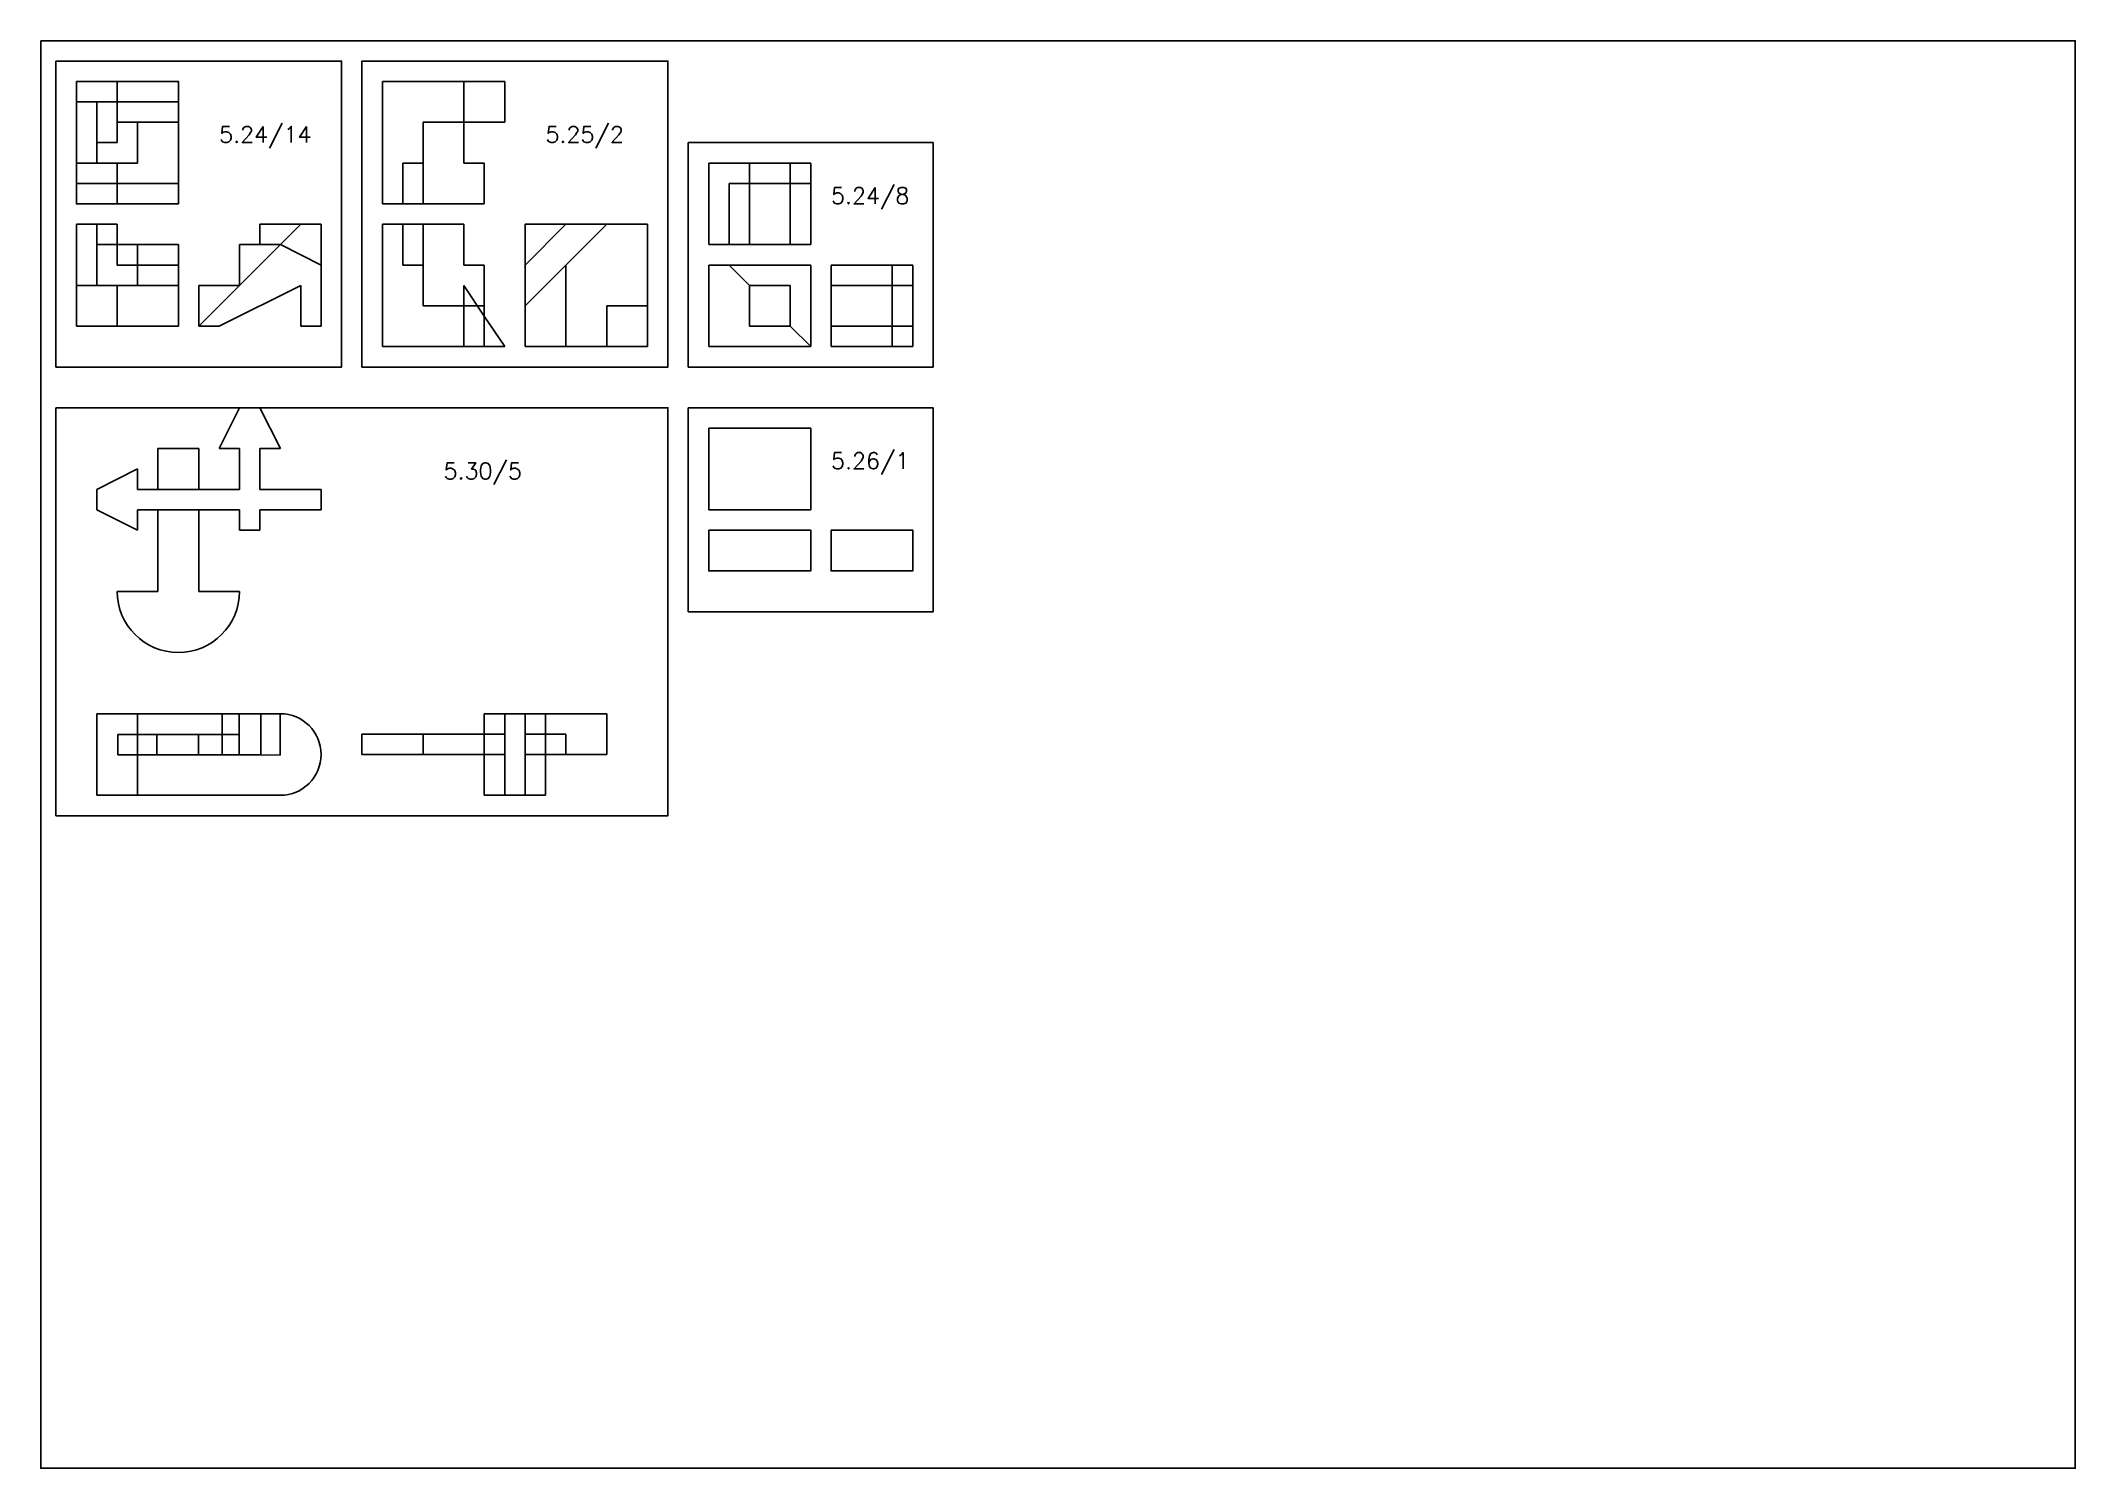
# Model space of a CAD drawing. Header units: inches. Extents: x 0.1 to 50, y 0 to 35.
import ezdxf

# ---------------------------------------------------------------- set-up
doc = ezdxf.new("R2010")
doc.units = ezdxf.units.IN
doc.header["$MEASUREMENT"] = 0
doc.styles.get("Standard").update_dxf_attribs({"font": 'ROMANS.SHX'})

msp = doc.modelspace()

# ---------------------------------------------------------------- linework, layer by layer
for p, q in [((2, 33), (2, 34)), ((8.5, 34), (8.5, 31)), ((8.5, 31), (8.5, 34)), ((8.5, 34), (10.5, 34)), ((10.5, 34), (10.5, 33)), ((10.5, 34), (11.5, 34)), ((11.5, 34), (11.5, 33)), ((1, 33.5), (1.5, 33.5)), ((1.5, 33.5), (1.5, 33)), ((1.5, 33), (1.5, 32.5)), ((2, 32.5), (2, 33)), ((2, 33), (3.5, 33)), ((2.5, 33), (2.5, 32)), ((10.5, 33), (9.5, 33)), ((9.5, 33), (9.5, 32.25)), ((9.5, 32), (9.5, 33)), ((9.5, 33), (10.5, 33)), ((10.5, 33), (10.5, 32)), ((11.5, 33), (10.5, 33)), ((1.5, 32.5), (2, 32.5)), ((1.5, 32), (1.5, 32.5)), ((1, 32), (2, 32)), ((2.5, 32), (1.5, 32)), ((2, 32), (2, 31)), ((9.5, 32), (9, 32)), ((9, 32), (9, 31)), ((9.5, 32.25), (9.5, 32)), ((9.5, 31), (9.5, 32)), ((10.5, 32), (11, 32)), ((11, 32), (11, 31)), ((16.5, 32), (19, 32)), ((16.5, 30), (16.5, 32)), ((17.5, 32), (18.5, 32)), ((19, 32), (19, 31.5)), ((19, 31.5), (17, 31.5)), ((17, 31.5), (17, 30)), ((17.5, 30), (17.5, 31.5)), ((17.5, 31.5), (17.5, 30)), ((18.5, 30), (18.5, 31.5)), ((18.5, 31.5), (19, 31.5)), ((19, 31.5), (19, 30)), ((9, 31), (8.5, 31)), ((9, 31), (9.5, 31)), ((11, 31), (9.5, 31)), ((1, 30.5), (1, 28)), ((2, 30.5), (1, 30.5)), ((1, 30.5), (1.5, 30.5)), ((1.5, 30.5), (1.5, 30)), ((2, 30), (2, 30.5)), ((5.5, 30), (5.5, 30.5)), ((5.5, 30.5), (7, 30.5)), ((7, 30.5), (7, 29.5)), ((8.5, 30.5), (8.5, 27.5)), ((10.5, 30.5), (8.5, 30.5)), ((8.5, 30.5), (9, 30.5)), ((9, 30.5), (9, 29.5)), ((9.5, 29.5), (9.5, 30.5)), ((10.5, 29.5), (10.5, 30.5)), ((12, 27.5), (12, 30.5)), ((12, 30.5), (15, 30.5)), ((13, 30.5), (12, 29.5)), ((14, 30.5), (13, 29.5)), ((13.5, 30.5), (13, 30.5)), ((15, 30.5), (14, 30.5)), ((15, 30.5), (15, 27.5)), ((15, 28.5), (15, 30.5)), ((1.5, 30), (2, 30)), ((2, 30), (1.5, 30)), ((1.5, 30), (1.5, 29)), ((3.5, 30), (2, 30)), ((2.5, 29), (2.5, 30)), ((2.5, 30), (2.5, 29)), ((3.5, 28), (3.5, 30)), ((6, 30), (4, 28)), ((5, 29), (5, 30)), ((5, 30), (6, 30)), ((6, 30), (5.5, 30)), ((7, 29.5), (6, 30)), ((17, 30), (16.5, 30)), ((17, 30), (17.5, 30)), ((17.5, 30), (18.5, 30)), ((19, 30), (18.5, 30)), ((7, 28), (7, 29.5)), ((9, 29.5), (9.5, 29.5)), ((9.5, 29.5), (9.5, 28.5)), ((11, 29.5), (10.5, 29.5)), ((11, 28.5), (11, 29.5)), ((12, 28.5), (13, 29.5)), ((13, 29.5), (12, 28.5)), ((13, 29.5), (13, 27.5)), ((16.5, 29.5), (16.5, 27.5)), ((17, 29.5), (16.5, 29.5)), ((16.5, 29.5), (17, 29.5)), ((17.5, 29), (17, 29.5)), ((17, 29.5), (19, 29.5)), ((19, 29.5), (19, 27.5)), ((21, 29.5), (19.5, 29.5)), ((19.5, 29.5), (19.5, 29)), ((21.5, 29.5), (21, 29.5)), ((21, 29.5), (21, 27.5)), ((21, 29), (21, 29.5)), ((21.5, 27.5), (21.5, 29.5)), ((1.5, 29), (1, 29)), ((1, 29), (2, 29)), ((1.5, 29), (2.5, 29)), ((2.5, 29), (1.5, 29)), ((2, 29), (2, 28)), ((4, 28), (4, 29)), ((4, 29), (5, 29)), ((4.5, 28), (6.5, 29)), ((6.5, 29), (6.5, 28)), ((12, 28.5), (12, 29)), ((17.5, 28), (17.5, 29)), ((18.5, 29), (17.5, 29)), ((18.5, 28), (18.5, 29)), ((19.5, 28), (19.5, 29)), ((19.5, 29), (21, 29)), ((9.5, 28.5), (11, 28.5)), ((11, 27.5), (11, 28.5)), ((12, 27.5), (12, 28.5)), ((14, 27.5), (14, 28.5)), ((14, 28.5), (15, 28.5)), ((1, 28), (3.5, 28)), ((4, 28), (4.5, 28)), ((6.5, 28), (7, 28)), ((11, 28.25), (11.5, 27.5)), ((18.5, 28), (17.5, 28)), ((19, 27.5), (18.5, 28)), ((19, 27.5), (18.5, 28)), ((19.5, 27.5), (19.5, 28)), ((19.5, 28), (21, 28)), ((21, 28), (19.5, 28)), ((8.5, 27.5), (11, 27.5)), ((11.5, 27.5), (11, 27.5)), ((13, 27.5), (12, 27.5)), ((13, 27.5), (14, 27.5)), ((15, 27.5), (14, 27.5)), ((16.5, 27.5), (19, 27.5)), ((19.5, 27.5), (21.5, 27.5)), ((21, 27.5), (19.5, 27.5)), ((5, 26), (4.5, 25)), ((5.5, 26), (5, 26)), ((6, 25), (5.5, 26)), ((4, 25), (3, 25)), ((3, 25), (3, 24)), ((4, 24), (4, 25)), ((4.5, 25), (5, 25)), ((5, 25), (5, 24)), ((5.5, 24), (5.5, 25)), ((5.5, 25), (6, 25)), ((1.5, 24), (2.5, 24.5)), ((2.5, 24.5), (2.5, 24)), ((1.5, 23.5), (1.5, 24)), ((3, 24), (2.5, 24)), ((3, 24), (4, 24)), ((5, 24), (4, 24)), ((6.5, 24), (5.5, 24)), ((5.5, 24), (6.5, 24)), ((7, 24), (5.5, 24)), ((7, 23.5), (7, 24)), ((2.5, 23), (1.5, 23.5)), ((2.5, 23.5), (2.5, 23)), ((2.5, 23.5), (5, 23.5)), ((3, 23.5), (3, 21.5)), ((4, 23.5), (4, 21.5)), ((5, 23.5), (5, 23)), ((6.5, 23.5), (5.5, 23.5)), ((5.5, 23.5), (7, 23.5)), ((5.5, 23), (5.5, 23.5)), ((5, 23), (5.5, 23)), ((3, 21.5), (2, 21.5)), ((4, 21.5), (5, 21.5)), ((1.5, 18.5), (6, 18.5)), ((1.5, 16.5), (1.5, 18.5)), ((2.501, 18.5), (2.501, 17.993)), ((4.994, 18.5), (4.994, 17.495)), ((5.523, 17.495), (5.523, 18.5)), ((11.5, 18.5), (11, 18.5)), ((11, 18.5), (11, 17.5)), ((11.5, 16.5), (11.5, 18.5)), ((11.5, 18.5), (12, 18.5)), ((12, 18.5), (12, 16.5)), ((12, 18.5), (13.5, 18.5)), ((13.5, 18.5), (14, 18.5)), ((14, 18.5), (14, 17.5)), ((8, 17.5), (8, 18)), ((8, 18), (9.5, 18)), ((9.5, 18), (11, 18)), ((9.5, 17.5), (9.5, 18)), ((2.501, 16.5), (2.501, 17.495)), ((4.994, 17.495), (5.523, 17.495)), ((9.5, 17.5), (8, 17.5)), ((11, 17.5), (9.5, 17.5)), ((11, 17.5), (11.5, 17.5)), ((11, 17.5), (11, 16.5)), ((14, 17.5), (12, 17.5)), ((12.5, 16.5), (12.5, 17.5)), ((6, 16.5), (1.5, 16.5)), ((11, 16.5), (11.5, 16.5)), ((12, 16.5), (11.5, 16.5)), ((12, 16.5), (12.5, 16.5))]:
    msp.add_line(p, q)
at = {"color": 1}
for p, q in [((1.5, 33.5), (3.5, 33.5)), ((17.5, 31.5), (17.5, 32)), ((18.5, 32), (18.5, 31.5)), ((1, 31.5), (3.5, 31.5)), ((6, 30), (6.5, 30.5)), ((2, 29.5), (2, 30)), ((3.5, 29.5), (2, 29.5)), ((2.5, 29), (3.5, 29)), ((10.5, 29), (10.5, 27.5)), ((10.5, 29), (11, 28.25)), ((21, 29), (21.5, 29)), ((21, 28), (21.5, 28)), ((4.571, 18.5), (4.571, 17.495)), ((5.992, 17.48), (5.992, 18.5)), ((12.5, 17.5), (12.5, 18.5)), ((2.501, 17.993), (2.501, 17.495)), ((2.97, 17.993), (2.97, 17.495)), ((3.997, 17.993), (3.997, 17.495)), ((11, 18), (11.5, 18)), ((12, 18), (13, 18)), ((13, 18), (13, 17.5)), ((5.523, 17.495), (5.992, 17.48))]:
    msp.add_line(p, q, dxfattribs=at)
for points in [[(0.125, 35), (50, 35), (50, 0), (0.125, 0)], [(0.5, 34.5), (7.5, 34.5), (7.5, 27), (0.5, 27)], [(8, 34.5), (15.5, 34.5), (15.5, 27), (8, 27)], [(1, 34), (3.5, 34), (3.5, 31), (1, 31)], [(16, 32.5), (22, 32.5), (22, 27), (16, 27)], [(0.5, 26), (15.5, 26), (15.5, 16), (0.5, 16)], [(16, 26), (22, 26), (22, 21), (16, 21)], [(16.5, 25.5), (19, 25.5), (19, 23.5), (16.5, 23.5)], [(16.5, 23), (19, 23), (19, 22), (16.5, 22)], [(19.5, 23), (21.5, 23), (21.5, 22), (19.5, 22)], [(2.018, 17.993), (4.994, 17.993), (4.994, 17.495), (2.018, 17.495)]]:
    msp.add_lwpolyline(points, close=True)
for centre, radius, start, end in [((3.5, 21.5), 1.5, 180, 0), ((6, 17.5), 1, 270, 90)]:
    msp.add_arc(centre, radius, start, end)

# ---------------------------------------------------------------- texts
for s, p in [('5.24/14', (4.5, 32.5)), ('5.25/2', (12.5, 32.5)), ('5.24/8', (19.5, 31)), ('5.26/1', (19.5, 24.5)), ('5.30/5', (10, 24.25))]:
    msp.add_text(s, height=0.4).set_placement(p)

doc.saveas('drawing.dxf')
